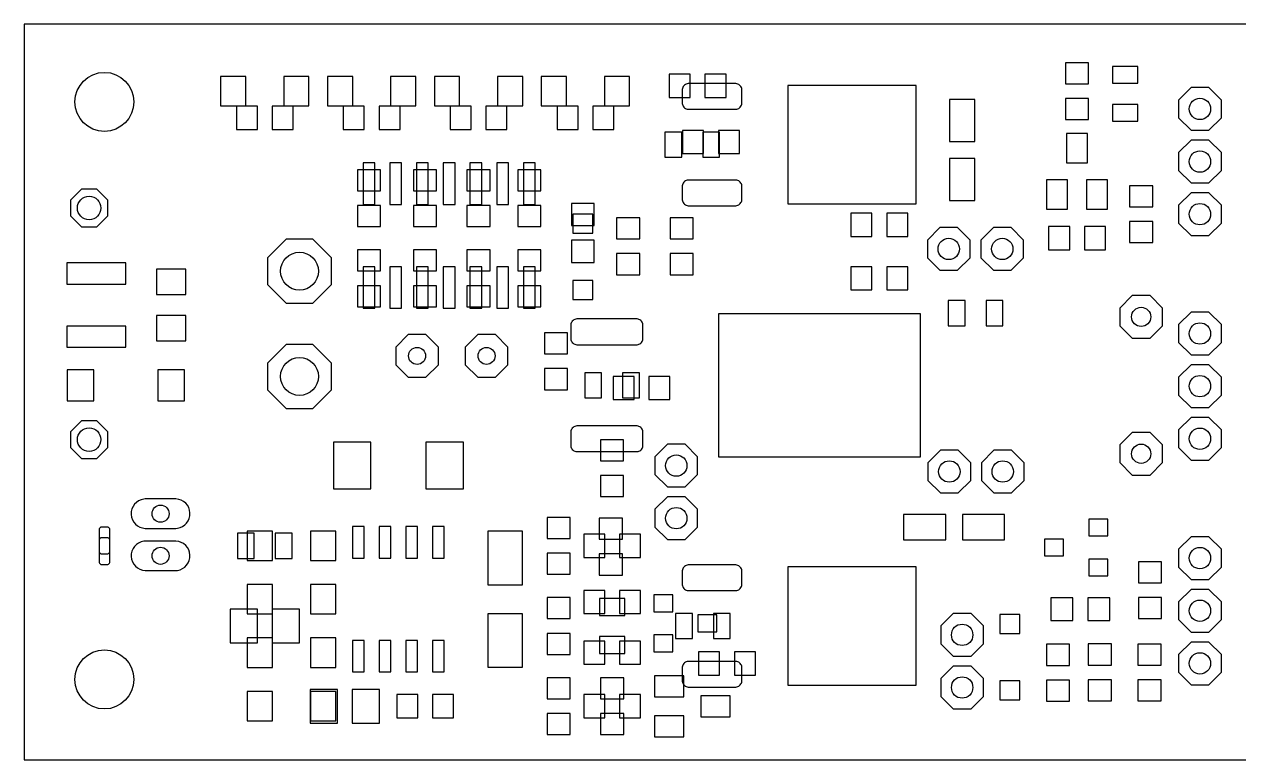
# Model space of a CAD drawing. Header units: millimetres. Extents: x 0 to 151, y 0 to 35.
# Drawn here: x 0 to 57.7, y 0 to 34.9 of the extents above; entities that cross this region are included whole.
import ezdxf

# ---------------------------------------------------------------- set-up
doc = ezdxf.new("R2010")
doc.units = ezdxf.units.MM

msp = doc.modelspace()

# ---------------------------------------------------------------- linework, layer by layer
at = {"layer": '16_copper'}
for points in [[(50.588, 33.1), (49.488, 33.1), (49.488, 32.1), (50.588, 32.1)], [(52.924, 32.923), (51.724, 32.923), (51.724, 32.123), (52.924, 32.123)], [(31.654, 32.554), (30.654, 32.554), (30.654, 31.454), (31.654, 31.454)], [(33.354, 32.554), (32.354, 32.554), (32.354, 31.454), (33.354, 31.454)], [(56.896, 30.487), (56.896, 31.329), (56.301, 31.924), (55.459, 31.924), (54.864, 31.329), (54.864, 30.487), (55.459, 29.892), (56.301, 29.892)], [(50.588, 31.4), (49.488, 31.4), (49.488, 30.4), (50.588, 30.4)], [(11.08, 31.03), (10.08, 31.03), (10.08, 29.93), (11.08, 29.93)], [(12.78, 31.03), (11.78, 31.03), (11.78, 29.93), (12.78, 29.93)], [(16.16, 31.03), (15.16, 31.03), (15.16, 29.93), (16.16, 29.93)], [(17.86, 31.03), (16.86, 31.03), (16.86, 29.93), (17.86, 29.93)], [(21.24, 31.03), (20.24, 31.03), (20.24, 29.93), (21.24, 29.93)], [(22.94, 31.03), (21.94, 31.03), (21.94, 29.93), (22.94, 29.93)], [(26.32, 31.03), (25.32, 31.03), (25.32, 29.93), (26.32, 29.93)], [(28.02, 31.03), (27.02, 31.03), (27.02, 29.93), (28.02, 29.93)], [(52.924, 31.123), (51.724, 31.123), (51.724, 30.323), (52.924, 30.323)], [(32.289, 29.887), (31.289, 29.887), (31.289, 28.787), (32.289, 28.787)], [(33.989, 29.887), (32.989, 29.887), (32.989, 28.787), (33.989, 28.787)], [(50.538, 29.74), (49.538, 29.74), (49.538, 28.34), (50.538, 28.34)], [(56.896, 27.987), (56.896, 28.829), (56.301, 29.424), (55.459, 29.424), (54.864, 28.829), (54.864, 27.987), (55.459, 27.392), (56.301, 27.392)], [(16.933, 28.02), (15.833, 28.02), (15.833, 27.02), (16.933, 27.02)], [(19.6, 28.02), (18.5, 28.02), (18.5, 27.02), (19.6, 27.02)], [(22.14, 28.02), (21.04, 28.02), (21.04, 27.02), (22.14, 27.02)], [(24.553, 28.02), (23.453, 28.02), (23.453, 27.02), (24.553, 27.02)], [(49.588, 27.54), (48.588, 27.54), (48.588, 26.14), (49.588, 26.14)], [(51.488, 27.54), (50.488, 27.54), (50.488, 26.14), (51.488, 26.14)], [(53.636, 27.258), (52.536, 27.258), (52.536, 26.258), (53.636, 26.258)], [(3.97, 25.833), (3.97, 26.569), (3.449, 27.09), (2.713, 27.09), (2.192, 26.569), (2.192, 25.833), (2.713, 25.312), (3.449, 25.312)], [(56.896, 25.487), (56.896, 26.329), (56.301, 26.924), (55.459, 26.924), (54.864, 26.329), (54.864, 25.487), (55.459, 24.892), (56.301, 24.892)], [(16.933, 26.32), (15.833, 26.32), (15.833, 25.32), (16.933, 25.32)], [(19.6, 26.32), (18.5, 26.32), (18.5, 25.32), (19.6, 25.32)], [(22.14, 26.32), (21.04, 26.32), (21.04, 25.32), (22.14, 25.32)], [(24.553, 26.32), (23.453, 26.32), (23.453, 25.32), (24.553, 25.32)], [(27.018, 25.901), (26.068, 25.901), (26.068, 25.001), (27.018, 25.001)], [(29.252, 25.734), (28.152, 25.734), (28.152, 24.734), (29.252, 24.734)], [(31.792, 25.734), (30.692, 25.734), (30.692, 24.734), (31.792, 24.734)], [(40.29, 25.95), (39.29, 25.95), (39.29, 24.85), (40.29, 24.85)], [(41.99, 25.95), (40.99, 25.95), (40.99, 24.85), (41.99, 24.85)], [(53.636, 25.558), (52.536, 25.558), (52.536, 24.558), (53.636, 24.558)], [(44.958, 23.836), (44.958, 24.678), (44.363, 25.273), (43.521, 25.273), (42.926, 24.678), (42.926, 23.836), (43.521, 23.241), (44.363, 23.241)], [(47.498, 23.836), (47.498, 24.678), (46.903, 25.273), (46.061, 25.273), (45.466, 24.678), (45.466, 23.836), (46.061, 23.241), (46.903, 23.241)], [(49.688, 25.315), (48.688, 25.315), (48.688, 24.215), (49.688, 24.215)], [(51.388, 25.315), (50.388, 25.315), (50.388, 24.215), (51.388, 24.215)], [(14.605, 22.57), (14.605, 23.832), (13.712, 24.725), (12.45, 24.725), (11.557, 23.832), (11.557, 22.57), (12.45, 21.677), (13.712, 21.677)], [(16.933, 24.21), (15.833, 24.21), (15.833, 23.21), (16.933, 23.21)], [(19.6, 24.21), (18.5, 24.21), (18.5, 23.21), (19.6, 23.21)], [(22.14, 24.21), (21.04, 24.21), (21.04, 23.21), (22.14, 23.21)], [(24.553, 24.21), (23.453, 24.21), (23.453, 23.21), (24.553, 23.21)], [(29.252, 24.034), (28.152, 24.034), (28.152, 23.034), (29.252, 23.034)], [(31.792, 24.034), (30.692, 24.034), (30.692, 23.034), (31.792, 23.034)], [(4.829, 23.59), (2.029, 23.59), (2.029, 22.59), (4.829, 22.59)], [(7.685, 23.29), (6.285, 23.29), (6.285, 22.09), (7.685, 22.09)], [(40.29, 23.41), (39.29, 23.41), (39.29, 22.31), (40.29, 22.31)], [(41.99, 23.41), (40.99, 23.41), (40.99, 22.31), (41.99, 22.31)], [(27.018, 22.751), (26.068, 22.751), (26.068, 21.851), (27.018, 21.851)], [(16.933, 22.51), (15.833, 22.51), (15.833, 21.51), (16.933, 21.51)], [(19.6, 22.51), (18.5, 22.51), (18.5, 21.51), (19.6, 21.51)], [(22.14, 22.51), (21.04, 22.51), (21.04, 21.51), (22.14, 21.51)], [(24.553, 22.51), (23.453, 22.51), (23.453, 21.51), (24.553, 21.51)], [(54.102, 20.609), (54.102, 21.451), (53.507, 22.046), (52.665, 22.046), (52.07, 21.451), (52.07, 20.609), (52.665, 20.014), (53.507, 20.014)], [(7.685, 21.09), (6.285, 21.09), (6.285, 19.89), (7.685, 19.89)], [(56.896, 19.819), (56.896, 20.661), (56.301, 21.256), (55.459, 21.256), (54.864, 20.661), (54.864, 19.819), (55.459, 19.224), (56.301, 19.224)], [(4.829, 20.59), (2.029, 20.59), (2.029, 19.59), (4.829, 19.59)], [(25.823, 20.273), (24.723, 20.273), (24.723, 19.273), (25.823, 19.273)], [(14.605, 17.57), (14.605, 18.832), (13.712, 19.725), (12.45, 19.725), (11.557, 18.832), (11.557, 17.57), (12.45, 16.677), (13.712, 16.677)], [(19.685, 18.756), (19.685, 19.598), (19.09, 20.193), (18.248, 20.193), (17.653, 19.598), (17.653, 18.756), (18.248, 18.161), (19.09, 18.161)], [(22.987, 18.756), (22.987, 19.598), (22.392, 20.193), (21.55, 20.193), (20.955, 19.598), (20.955, 18.756), (21.55, 18.161), (22.392, 18.161)], [(3.311, 18.515), (2.041, 18.515), (2.041, 17.045), (3.311, 17.045)], [(7.611, 18.515), (6.341, 18.515), (6.341, 17.045), (7.611, 17.045)], [(25.823, 18.573), (24.723, 18.573), (24.723, 17.573), (25.823, 17.573)], [(56.896, 17.319), (56.896, 18.161), (56.301, 18.756), (55.459, 18.756), (54.864, 18.161), (54.864, 17.319), (55.459, 16.724), (56.301, 16.724)], [(28.987, 18.203), (27.987, 18.203), (27.987, 17.103), (28.987, 17.103)], [(30.687, 18.203), (29.687, 18.203), (29.687, 17.103), (30.687, 17.103)], [(56.896, 14.819), (56.896, 15.661), (56.301, 16.256), (55.459, 16.256), (54.864, 15.661), (54.864, 14.819), (55.459, 14.224), (56.301, 14.224)], [(3.97, 14.833), (3.97, 15.569), (3.449, 16.09), (2.713, 16.09), (2.192, 15.569), (2.192, 14.833), (2.713, 14.312), (3.449, 14.312)], [(16.468, 15.075), (14.69, 15.075), (14.69, 12.865), (16.468, 12.865)], [(20.87, 15.075), (19.092, 15.075), (19.092, 12.865), (20.87, 12.865)], [(28.48, 15.198), (27.38, 15.198), (27.38, 14.198), (28.48, 14.198)], [(54.102, 14.109), (54.102, 14.951), (53.507, 15.546), (52.665, 15.546), (52.07, 14.951), (52.07, 14.109), (52.665, 13.514), (53.507, 13.514)], [(32.004, 13.549), (32.004, 14.391), (31.409, 14.986), (30.567, 14.986), (29.972, 14.391), (29.972, 13.549), (30.567, 12.954), (31.409, 12.954)], [(44.983, 13.265), (44.983, 14.106), (44.388, 14.702), (43.547, 14.702), (42.951, 14.106), (42.951, 13.265), (43.547, 12.67), (44.388, 12.67)], [(47.523, 13.265), (47.523, 14.106), (46.928, 14.702), (46.087, 14.702), (45.491, 14.106), (45.491, 13.265), (46.087, 12.67), (46.928, 12.67)], [(28.48, 13.498), (27.38, 13.498), (27.38, 12.498), (28.48, 12.498)], [(32.004, 11.049), (32.004, 11.891), (31.409, 12.486), (30.567, 12.486), (29.972, 11.891), (29.972, 11.049), (30.567, 10.454), (31.409, 10.454)], [(16.154, 11.069), (15.596, 11.069), (15.596, 9.576), (16.154, 9.576)], [(17.424, 11.069), (16.866, 11.069), (16.866, 9.576), (17.424, 9.576)], [(18.694, 11.069), (18.136, 11.069), (18.136, 9.576), (18.694, 9.576)], [(19.964, 11.069), (19.406, 11.069), (19.406, 9.576), (19.964, 9.576)], [(25.95, 11.51), (24.85, 11.51), (24.85, 10.51), (25.95, 10.51)], [(28.429, 11.469), (27.329, 11.469), (27.329, 10.469), (28.429, 10.469)], [(51.498, 11.424), (50.598, 11.424), (50.598, 10.624), (51.498, 10.624)], [(10.93, 10.76), (10.13, 10.76), (10.13, 9.56), (10.93, 9.56)], [(12.73, 10.76), (11.93, 10.76), (11.93, 9.56), (12.73, 9.56)], [(23.686, 10.849), (22.035, 10.849), (22.035, 8.309), (23.686, 8.309)], [(49.398, 10.474), (48.498, 10.474), (48.498, 9.674), (49.398, 9.674)], [(56.896, 9.151), (56.896, 9.993), (56.301, 10.588), (55.459, 10.588), (54.864, 9.993), (54.864, 9.151), (55.459, 8.556), (56.301, 8.556)], [(25.95, 9.81), (24.85, 9.81), (24.85, 8.81), (25.95, 8.81)], [(28.429, 9.769), (27.329, 9.769), (27.329, 8.769), (28.429, 8.769)], [(51.498, 9.524), (50.598, 9.524), (50.598, 8.724), (51.498, 8.724)], [(54.058, 9.402), (52.958, 9.402), (52.958, 8.402), (54.058, 8.402)], [(56.896, 6.651), (56.896, 7.493), (56.301, 8.088), (55.459, 8.088), (54.864, 7.493), (54.864, 6.651), (55.459, 6.056), (56.301, 6.056)], [(25.95, 7.7), (24.85, 7.7), (24.85, 6.7), (25.95, 6.7)], [(28.54, 7.65), (27.34, 7.65), (27.34, 6.85), (28.54, 6.85)], [(30.819, 7.827), (29.919, 7.827), (29.919, 7.027), (30.819, 7.027)], [(49.845, 7.693), (48.795, 7.693), (48.795, 6.613), (49.845, 6.613)], [(51.595, 7.693), (50.545, 7.693), (50.545, 6.613), (51.595, 6.613)], [(54.058, 7.702), (52.958, 7.702), (52.958, 6.702), (54.058, 6.702)], [(11.08, 7.15), (9.78, 7.15), (9.78, 5.55), (11.08, 5.55)], [(13.08, 7.15), (11.78, 7.15), (11.78, 5.55), (13.08, 5.55)], [(23.686, 6.931), (22.035, 6.931), (22.035, 4.391), (23.686, 4.391)], [(45.593, 5.508), (45.593, 6.35), (44.998, 6.945), (44.156, 6.945), (43.561, 6.35), (43.561, 5.508), (44.156, 4.913), (44.998, 4.913)], [(32.919, 6.877), (32.019, 6.877), (32.019, 6.077), (32.919, 6.077)], [(47.323, 6.897), (46.373, 6.897), (46.373, 5.997), (47.323, 5.997)], [(25.95, 6), (24.85, 6), (24.85, 5), (25.95, 5)], [(28.54, 5.85), (27.34, 5.85), (27.34, 5.05), (28.54, 5.05)], [(30.819, 5.927), (29.919, 5.927), (29.919, 5.127), (30.819, 5.127)], [(16.154, 5.664), (15.596, 5.664), (15.596, 4.171), (16.154, 4.171)], [(17.424, 5.664), (16.866, 5.664), (16.866, 4.171), (17.424, 4.171)], [(18.694, 5.664), (18.136, 5.664), (18.136, 4.171), (18.694, 4.171)], [(19.964, 5.664), (19.406, 5.664), (19.406, 4.171), (19.964, 4.171)], [(49.679, 5.48), (48.579, 5.48), (48.579, 4.48), (49.679, 4.48)], [(51.67, 5.495), (50.57, 5.495), (50.57, 4.495), (51.67, 4.495)], [(54.032, 5.49), (52.932, 5.49), (52.932, 4.49), (54.032, 4.49)], [(56.896, 4.151), (56.896, 4.993), (56.301, 5.588), (55.459, 5.588), (54.864, 4.993), (54.864, 4.151), (55.459, 3.556), (56.301, 3.556)], [(33.051, 5.122), (32.051, 5.122), (32.051, 4.022), (33.051, 4.022)], [(34.751, 5.122), (33.751, 5.122), (33.751, 4.022), (34.751, 4.022)], [(45.593, 3.008), (45.593, 3.85), (44.998, 4.445), (44.156, 4.445), (43.561, 3.85), (43.561, 3.008), (44.156, 2.413), (44.998, 2.413)], [(25.95, 3.89), (24.85, 3.89), (24.85, 2.89), (25.95, 2.89)], [(28.49, 3.89), (27.39, 3.89), (27.39, 2.89), (28.49, 2.89)], [(31.35, 3.99), (29.95, 3.99), (29.95, 2.99), (31.35, 2.99)], [(47.323, 3.747), (46.373, 3.747), (46.373, 2.847), (47.323, 2.847)], [(49.679, 3.78), (48.579, 3.78), (48.579, 2.78), (49.679, 2.78)], [(51.67, 3.795), (50.57, 3.795), (50.57, 2.795), (51.67, 2.795)], [(54.032, 3.79), (52.932, 3.79), (52.932, 2.79), (54.032, 2.79)], [(14.89, 3.34), (13.59, 3.34), (13.59, 1.74), (14.89, 1.74)], [(16.89, 3.34), (15.59, 3.34), (15.59, 1.74), (16.89, 1.74)], [(18.7, 3.09), (17.7, 3.09), (17.7, 1.99), (18.7, 1.99)], [(20.4, 3.09), (19.4, 3.09), (19.4, 1.99), (20.4, 1.99)], [(33.55, 3.04), (32.15, 3.04), (32.15, 2.04), (33.55, 2.04)], [(25.95, 2.19), (24.85, 2.19), (24.85, 1.19), (25.95, 1.19)], [(28.49, 2.19), (27.39, 2.19), (27.39, 1.19), (28.49, 1.19)], [(31.35, 2.09), (29.95, 2.09), (29.95, 1.09), (31.35, 1.09)]]:
    msp.add_lwpolyline(points, close=True, dxfattribs=at)
for points in [[(7.278, 10.992, 0.906346), (7.21, 12.383), (5.744, 12.383), (5.676, 12.376, 0.906346), (5.744, 10.986), (7.21, 10.986)], [(7.278, 8.992, 0.906346), (7.21, 10.383), (5.744, 10.383), (5.676, 10.376, 0.906346), (5.744, 8.986), (7.21, 8.986)]]:
    msp.add_lwpolyline(points, format="xyb", close=True, dxfattribs=at)
at = {"layer": '1_copper'}
for points in [[(10.53, 32.45), (9.33, 32.45), (9.33, 31.05), (10.53, 31.05)], [(13.53, 32.45), (12.33, 32.45), (12.33, 31.05), (13.53, 31.05)], [(15.61, 32.45), (14.41, 32.45), (14.41, 31.05), (15.61, 31.05)], [(18.61, 32.45), (17.41, 32.45), (17.41, 31.05), (18.61, 31.05)], [(20.69, 32.45), (19.49, 32.45), (19.49, 31.05), (20.69, 31.05)], [(23.69, 32.45), (22.49, 32.45), (22.49, 31.05), (23.69, 31.05)], [(25.77, 32.45), (24.57, 32.45), (24.57, 31.05), (25.77, 31.05)], [(28.77, 32.45), (27.57, 32.45), (27.57, 31.05), (28.77, 31.05)], [(33.871, 30.898), (33.917, 30.912), (33.96, 30.934), (33.999, 30.962), (34.033, 30.996), (34.061, 31.035), (34.083, 31.078), (34.097, 31.124), (34.105, 31.171), (34.105, 31.829), (34.097, 31.876), (34.083, 31.922), (34.061, 31.965), (34.033, 32.004), (33.999, 32.038), (33.96, 32.066), (33.917, 32.088), (33.871, 32.102), (33.824, 32.11), (31.556, 32.11), (31.509, 32.102), (31.463, 32.088), (31.42, 32.066), (31.381, 32.038), (31.347, 32.004), (31.319, 31.965), (31.297, 31.922), (31.283, 31.876), (31.275, 31.829), (31.275, 31.171), (31.283, 31.124), (31.297, 31.078), (31.319, 31.035), (31.347, 30.996), (31.381, 30.962), (31.42, 30.934), (31.463, 30.912), (31.509, 30.898), (31.556, 30.89), (33.824, 30.89)], [(42.39, 32.025), (36.29, 32.025), (36.29, 26.395), (42.39, 26.395)], [(56.896, 30.487), (56.896, 31.329), (56.301, 31.924), (55.459, 31.924), (54.864, 31.329), (54.864, 30.487), (55.459, 29.892), (56.301, 29.892)], [(45.177, 31.356), (43.977, 31.356), (43.977, 29.356), (45.177, 29.356)], [(31.25, 29.81), (30.45, 29.81), (30.45, 28.61), (31.25, 28.61)], [(33.05, 29.81), (32.25, 29.81), (32.25, 28.61), (33.05, 28.61)], [(56.896, 27.987), (56.896, 28.829), (56.301, 29.424), (55.459, 29.424), (54.864, 28.829), (54.864, 27.987), (55.459, 27.392), (56.301, 27.392)], [(16.662, 28.341), (16.104, 28.341), (16.104, 26.371), (16.662, 26.371)], [(17.932, 28.341), (17.374, 28.341), (17.374, 26.371), (17.932, 26.371)], [(19.202, 28.341), (18.644, 28.341), (18.644, 26.371), (19.202, 26.371)], [(20.472, 28.341), (19.914, 28.341), (19.914, 26.371), (20.472, 26.371)], [(21.742, 28.341), (21.184, 28.341), (21.184, 26.371), (21.742, 26.371)], [(23.012, 28.341), (22.454, 28.341), (22.454, 26.371), (23.012, 26.371)], [(24.282, 28.341), (23.724, 28.341), (23.724, 26.371), (24.282, 26.371)], [(45.177, 28.556), (43.977, 28.556), (43.977, 26.556), (45.177, 26.556)], [(33.871, 26.318), (33.917, 26.332), (33.96, 26.354), (33.999, 26.382), (34.033, 26.416), (34.061, 26.455), (34.083, 26.498), (34.097, 26.544), (34.105, 26.591), (34.105, 27.249), (34.097, 27.296), (34.083, 27.342), (34.061, 27.385), (34.033, 27.424), (33.999, 27.458), (33.96, 27.486), (33.917, 27.508), (33.871, 27.522), (33.824, 27.53), (31.556, 27.53), (31.509, 27.522), (31.463, 27.508), (31.42, 27.486), (31.381, 27.458), (31.347, 27.424), (31.319, 27.385), (31.297, 27.342), (31.283, 27.296), (31.275, 27.249), (31.275, 26.591), (31.283, 26.544), (31.297, 26.498), (31.319, 26.455), (31.347, 26.416), (31.381, 26.382), (31.42, 26.354), (31.463, 26.332), (31.509, 26.318), (31.556, 26.31), (33.824, 26.31)], [(3.97, 25.833), (3.97, 26.569), (3.449, 27.09), (2.713, 27.09), (2.192, 26.569), (2.192, 25.833), (2.713, 25.312), (3.449, 25.312)], [(56.896, 25.487), (56.896, 26.329), (56.301, 26.924), (55.459, 26.924), (54.864, 26.329), (54.864, 25.487), (55.459, 24.892), (56.301, 24.892)], [(27.083, 26.419), (26.003, 26.419), (26.003, 25.369), (27.083, 25.369)], [(44.958, 23.836), (44.958, 24.678), (44.363, 25.273), (43.521, 25.273), (42.926, 24.678), (42.926, 23.836), (43.521, 23.241), (44.363, 23.241)], [(47.498, 23.836), (47.498, 24.678), (46.903, 25.273), (46.061, 25.273), (45.466, 24.678), (45.466, 23.836), (46.061, 23.241), (46.903, 23.241)], [(14.605, 22.57), (14.605, 23.832), (13.712, 24.725), (12.45, 24.725), (11.557, 23.832), (11.557, 22.57), (12.45, 21.677), (13.712, 21.677)], [(27.083, 24.669), (26.003, 24.669), (26.003, 23.619), (27.083, 23.619)], [(16.662, 23.413), (16.104, 23.413), (16.104, 21.443), (16.662, 21.443)], [(17.932, 23.413), (17.374, 23.413), (17.374, 21.443), (17.932, 21.443)], [(19.202, 23.413), (18.644, 23.413), (18.644, 21.443), (19.202, 21.443)], [(20.472, 23.413), (19.914, 23.413), (19.914, 21.443), (20.472, 21.443)], [(21.742, 23.413), (21.184, 23.413), (21.184, 21.443), (21.742, 21.443)], [(23.012, 23.413), (22.454, 23.413), (22.454, 21.443), (23.012, 21.443)], [(24.282, 23.413), (23.724, 23.413), (23.724, 21.443), (24.282, 21.443)], [(54.102, 20.609), (54.102, 21.451), (53.507, 22.046), (52.665, 22.046), (52.07, 21.451), (52.07, 20.609), (52.665, 20.014), (53.507, 20.014)], [(44.712, 21.809), (43.912, 21.809), (43.912, 20.609), (44.712, 20.609)], [(46.512, 21.809), (45.712, 21.809), (45.712, 20.609), (46.512, 20.609)], [(29.171, 19.718), (29.217, 19.733), (29.259, 19.755), (29.298, 19.783), (29.332, 19.817), (29.36, 19.855), (29.382, 19.898), (29.397, 19.944), (29.405, 19.991), (29.405, 20.649), (29.397, 20.696), (29.382, 20.742), (29.36, 20.785), (29.332, 20.823), (29.298, 20.857), (29.259, 20.885), (29.217, 20.907), (29.171, 20.922), (29.124, 20.93), (26.256, 20.93), (26.209, 20.922), (26.163, 20.907), (26.121, 20.885), (26.082, 20.857), (26.048, 20.823), (26.02, 20.785), (25.998, 20.742), (25.983, 20.696), (25.976, 20.649), (25.976, 19.991), (25.983, 19.944), (25.998, 19.898), (26.02, 19.855), (26.048, 19.817), (26.082, 19.783), (26.121, 19.755), (26.163, 19.733), (26.209, 19.718), (26.256, 19.71), (29.124, 19.71)], [(42.59, 21.18), (32.99, 21.18), (32.99, 14.38), (42.59, 14.38)], [(56.896, 19.819), (56.896, 20.661), (56.301, 21.256), (55.459, 21.256), (54.864, 20.661), (54.864, 19.819), (55.459, 19.224), (56.301, 19.224)], [(14.605, 17.57), (14.605, 18.832), (13.712, 19.725), (12.45, 19.725), (11.557, 18.832), (11.557, 17.57), (12.45, 16.677), (13.712, 16.677)], [(19.685, 18.756), (19.685, 19.598), (19.09, 20.193), (18.248, 20.193), (17.653, 19.598), (17.653, 18.756), (18.248, 18.161), (19.09, 18.161)], [(22.987, 18.756), (22.987, 19.598), (22.392, 20.193), (21.55, 20.193), (20.955, 19.598), (20.955, 18.756), (21.55, 18.161), (22.392, 18.161)], [(56.896, 17.319), (56.896, 18.161), (56.301, 18.756), (55.459, 18.756), (54.864, 18.161), (54.864, 17.319), (55.459, 16.724), (56.301, 16.724)], [(27.44, 18.38), (26.64, 18.38), (26.64, 17.18), (27.44, 17.18)], [(29.24, 18.38), (28.44, 18.38), (28.44, 17.18), (29.24, 17.18)], [(56.896, 14.819), (56.896, 15.661), (56.301, 16.256), (55.459, 16.256), (54.864, 15.661), (54.864, 14.819), (55.459, 14.224), (56.301, 14.224)], [(3.97, 14.833), (3.97, 15.569), (3.449, 16.09), (2.713, 16.09), (2.192, 15.569), (2.192, 14.833), (2.713, 14.312), (3.449, 14.312)], [(29.171, 14.638), (29.217, 14.653), (29.259, 14.675), (29.298, 14.703), (29.332, 14.737), (29.36, 14.775), (29.382, 14.818), (29.397, 14.864), (29.405, 14.911), (29.405, 15.569), (29.397, 15.616), (29.382, 15.662), (29.36, 15.705), (29.332, 15.743), (29.298, 15.777), (29.259, 15.805), (29.217, 15.827), (29.171, 15.842), (29.124, 15.85), (26.256, 15.85), (26.209, 15.842), (26.163, 15.827), (26.121, 15.805), (26.082, 15.777), (26.048, 15.743), (26.02, 15.705), (25.998, 15.662), (25.983, 15.616), (25.976, 15.569), (25.976, 14.911), (25.983, 14.864), (25.998, 14.818), (26.02, 14.775), (26.048, 14.737), (26.082, 14.703), (26.121, 14.675), (26.163, 14.653), (26.209, 14.638), (26.256, 14.63), (29.124, 14.63)], [(54.102, 14.109), (54.102, 14.951), (53.507, 15.546), (52.665, 15.546), (52.07, 14.951), (52.07, 14.109), (52.665, 13.514), (53.507, 13.514)], [(32.004, 13.549), (32.004, 14.391), (31.409, 14.986), (30.567, 14.986), (29.972, 14.391), (29.972, 13.549), (30.567, 12.954), (31.409, 12.954)], [(44.983, 13.265), (44.983, 14.106), (44.388, 14.702), (43.547, 14.702), (42.951, 14.106), (42.951, 13.265), (43.547, 12.67), (44.388, 12.67)], [(47.523, 13.265), (47.523, 14.106), (46.928, 14.702), (46.087, 14.702), (45.491, 14.106), (45.491, 13.265), (46.087, 12.67), (46.928, 12.67)], [(32.004, 11.049), (32.004, 11.891), (31.409, 12.486), (30.567, 12.486), (29.972, 11.891), (29.972, 11.049), (30.567, 10.454), (31.409, 10.454)], [(43.796, 11.649), (41.796, 11.649), (41.796, 10.449), (43.796, 10.449)], [(46.596, 11.649), (44.596, 11.649), (44.596, 10.449), (46.596, 10.449)], [(3.974, 9.784), (3.997, 9.793), (4.018, 9.807), (4.036, 9.825), (4.05, 9.846), (4.059, 9.869), (4.064, 9.893), (4.064, 10.935), (4.059, 10.959), (4.05, 10.982), (4.036, 11.003), (4.018, 11.021), (3.997, 11.035), (3.974, 11.044), (3.95, 11.049), (3.67, 11.049), (3.646, 11.044), (3.623, 11.035), (3.602, 11.021), (3.584, 11.003), (3.57, 10.982), (3.561, 10.959), (3.556, 10.935), (3.556, 9.893), (3.561, 9.869), (3.57, 9.846), (3.584, 9.825), (3.602, 9.807), (3.623, 9.793), (3.646, 9.784), (3.67, 9.779), (3.95, 9.779)], [(3.974, 9.276), (3.997, 9.285), (4.018, 9.299), (4.036, 9.317), (4.05, 9.338), (4.059, 9.361), (4.064, 9.385), (4.064, 10.427), (4.059, 10.451), (4.05, 10.474), (4.036, 10.495), (4.018, 10.513), (3.997, 10.527), (3.974, 10.536), (3.95, 10.541), (3.67, 10.541), (3.646, 10.536), (3.623, 10.527), (3.602, 10.513), (3.584, 10.495), (3.57, 10.474), (3.561, 10.451), (3.556, 10.427), (3.556, 9.385), (3.561, 9.361), (3.57, 9.338), (3.584, 9.317), (3.602, 9.299), (3.623, 9.285), (3.646, 9.276), (3.67, 9.271), (3.95, 9.271)], [(11.8, 10.86), (10.6, 10.86), (10.6, 9.46), (11.8, 9.46)], [(14.8, 10.86), (13.6, 10.86), (13.6, 9.46), (14.8, 9.46)], [(27.59, 10.71), (26.59, 10.71), (26.59, 9.61), (27.59, 9.61)], [(29.29, 10.71), (28.29, 10.71), (28.29, 9.61), (29.29, 9.61)], [(56.896, 9.151), (56.896, 9.993), (56.301, 10.588), (55.459, 10.588), (54.864, 9.993), (54.864, 9.151), (55.459, 8.556), (56.301, 8.556)], [(33.871, 8.038), (33.917, 8.052), (33.96, 8.074), (33.999, 8.102), (34.033, 8.136), (34.061, 8.175), (34.083, 8.218), (34.097, 8.264), (34.105, 8.311), (34.105, 8.969), (34.097, 9.016), (34.083, 9.062), (34.061, 9.105), (34.033, 9.144), (33.999, 9.178), (33.96, 9.206), (33.917, 9.228), (33.871, 9.242), (33.824, 9.25), (31.556, 9.25), (31.509, 9.242), (31.463, 9.228), (31.42, 9.206), (31.381, 9.178), (31.347, 9.144), (31.319, 9.105), (31.297, 9.062), (31.283, 9.016), (31.275, 8.969), (31.275, 8.311), (31.283, 8.264), (31.297, 8.218), (31.319, 8.175), (31.347, 8.136), (31.381, 8.102), (31.42, 8.074), (31.463, 8.052), (31.509, 8.038), (31.556, 8.03), (33.824, 8.03)], [(42.39, 9.165), (36.29, 9.165), (36.29, 3.535), (42.39, 3.535)], [(11.8, 8.32), (10.6, 8.32), (10.6, 6.92), (11.8, 6.92)], [(14.8, 8.32), (13.6, 8.32), (13.6, 6.92), (14.8, 6.92)], [(56.896, 6.651), (56.896, 7.493), (56.301, 8.088), (55.459, 8.088), (54.864, 7.493), (54.864, 6.651), (55.459, 6.056), (56.301, 6.056)], [(27.59, 8.043), (26.59, 8.043), (26.59, 6.943), (27.59, 6.943)], [(29.29, 8.043), (28.29, 8.043), (28.29, 6.943), (29.29, 6.943)], [(31.758, 6.95), (30.958, 6.95), (30.958, 5.75), (31.758, 5.75)], [(33.558, 6.95), (32.758, 6.95), (32.758, 5.75), (33.558, 5.75)], [(45.593, 5.508), (45.593, 6.35), (44.998, 6.945), (44.156, 6.945), (43.561, 6.35), (43.561, 5.508), (44.156, 4.913), (44.998, 4.913)], [(11.8, 5.78), (10.6, 5.78), (10.6, 4.38), (11.8, 4.38)], [(14.8, 5.78), (13.6, 5.78), (13.6, 4.38), (14.8, 4.38)], [(27.59, 5.63), (26.59, 5.63), (26.59, 4.53), (27.59, 4.53)], [(29.29, 5.63), (28.29, 5.63), (28.29, 4.53), (29.29, 4.53)], [(56.896, 4.151), (56.896, 4.993), (56.301, 5.588), (55.459, 5.588), (54.864, 4.993), (54.864, 4.151), (55.459, 3.556), (56.301, 3.556)], [(33.871, 3.458), (33.917, 3.472), (33.96, 3.494), (33.999, 3.522), (34.033, 3.556), (34.061, 3.595), (34.083, 3.638), (34.097, 3.684), (34.105, 3.731), (34.105, 4.389), (34.097, 4.436), (34.083, 4.482), (34.061, 4.525), (34.033, 4.564), (33.999, 4.598), (33.96, 4.626), (33.917, 4.648), (33.871, 4.662), (33.824, 4.67), (31.556, 4.67), (31.509, 4.662), (31.463, 4.648), (31.42, 4.626), (31.381, 4.598), (31.347, 4.564), (31.319, 4.525), (31.297, 4.482), (31.283, 4.436), (31.275, 4.389), (31.275, 3.731), (31.283, 3.684), (31.297, 3.638), (31.319, 3.595), (31.347, 3.556), (31.381, 3.522), (31.42, 3.494), (31.463, 3.472), (31.509, 3.458), (31.556, 3.45), (33.824, 3.45)], [(45.593, 3.008), (45.593, 3.85), (44.998, 4.445), (44.156, 4.445), (43.561, 3.85), (43.561, 3.008), (44.156, 2.413), (44.998, 2.413)], [(11.8, 3.24), (10.6, 3.24), (10.6, 1.84), (11.8, 1.84)], [(14.8, 3.24), (13.6, 3.24), (13.6, 1.84), (14.8, 1.84)], [(27.59, 3.09), (26.59, 3.09), (26.59, 1.99), (27.59, 1.99)], [(29.29, 3.09), (28.29, 3.09), (28.29, 1.99), (29.29, 1.99)]]:
    msp.add_lwpolyline(points, close=True, dxfattribs=at)
for points in [[(7.278, 10.992, 0.906346), (7.21, 12.383), (5.744, 12.383), (5.676, 12.376, 0.906346), (5.744, 10.986), (7.21, 10.986)], [(7.278, 8.992, 0.906346), (7.21, 10.383), (5.744, 10.383), (5.676, 10.376, 0.906346), (5.744, 8.986), (7.21, 8.986)]]:
    msp.add_lwpolyline(points, format="xyb", close=True, dxfattribs=at)
at = {"layer": 'drills_PTH'}
for centre, radius in [((3.81, 31.242), 1.4), ((55.88, 30.908), 0.508), ((55.88, 28.408), 0.508), ((3.081, 26.201), 0.559), ((55.88, 25.908), 0.508), ((43.942, 24.257), 0.508), ((46.482, 24.257), 0.508), ((13.081, 23.201), 0.902), ((53.086, 21.03), 0.457), ((55.88, 20.24), 0.508), ((13.081, 18.201), 0.902), ((18.669, 19.177), 0.406), ((21.971, 19.177), 0.406), ((55.88, 17.74), 0.508), ((3.081, 15.201), 0.559), ((55.88, 15.24), 0.508), ((30.988, 13.97), 0.508), ((53.086, 14.53), 0.457), ((43.967, 13.686), 0.508), ((46.507, 13.686), 0.508), ((6.477, 11.684), 0.406), ((30.988, 11.47), 0.508), ((6.477, 9.684), 0.406), ((55.88, 9.572), 0.508), ((55.88, 7.072), 0.508), ((44.577, 5.929), 0.508), ((3.81, 3.81), 1.4), ((55.88, 4.572), 0.508), ((44.577, 3.429), 0.508)]:
    msp.add_circle(centre, radius, dxfattribs=at)
at = {"layer": 'outline'}
msp.add_lwpolyline([(0, 0), (151.11, 0), (151.11, 34.925), (0, 34.925), (0, 0)], close=True, dxfattribs=at)

doc.saveas('drawing.dxf')
